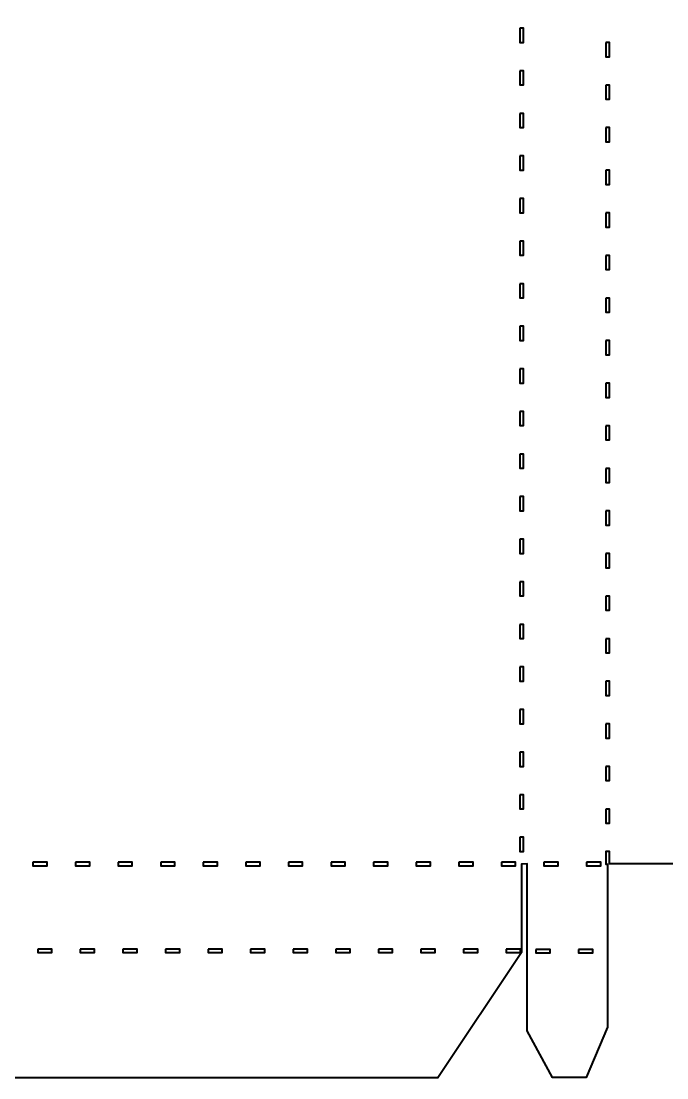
# Model space of a CAD drawing. Header units: centimetres. Extents: x -23.7 to 23.7, y -13.8 to 13.8.
# Drawn here: x -18.36 to -13.06, y -3.65 to 5.02 of the extents above; entities that cross this region are included whole.
import ezdxf

# ---------------------------------------------------------------- set-up
doc = ezdxf.new("R2010")
doc.units = ezdxf.units.CM
doc.header["$MEASUREMENT"] = 0
doc.layers.add('Layer 1', color=7, linetype='Continuous')

msp = doc.modelspace()

# ---------------------------------------------------------------- linework, layer by layer
at = {"layer": 'Layer 1', "color": 29, "lineweight": 40}
for points, knots in [([(-3.23298, 13.81832), (-3.23298, 13.81832), (-4.036, 13.81771), (-4.036, 13.81771), (-4.036, 13.81771), (-7.13794, 10.05372), (-10.1473, 10.08015), (-13.58127, 13.81048), (-13.58127, 13.81048), (-13.58127, 13.81048), (-23.66111, 13.80285), (-23.66111, 13.80285), (-23.66111, 13.80285), (-23.66111, 13.80285), (-23.64928, -2.60789), (-23.64928, -2.60789), (-23.64928, -2.60789), (-23.64928, -2.60789), (-22.76664, -3.64977), (-22.76664, -3.64977), (-22.76664, -3.64977), (-22.76664, -3.64977), (-14.93935, -3.64977), (-14.93935, -3.64977), (-14.93935, -3.64977), (-14.93935, -3.64977), (-14.25416, -2.62245), (-14.25416, -2.62245), (-14.25416, -2.62245), (-14.25416, -2.62245), (-14.25234, -1.89541), (-14.25234, -1.89541), (-14.25234, -1.89541), (-14.25234, -1.89541), (-14.20593, -1.89359), (-14.20593, -1.89359), (-14.20593, -1.89359), (-14.20593, -1.89359), (-14.20593, -3.26396), (-14.20593, -3.26396), (-14.20593, -3.26396), (-14.20593, -3.26396), (-13.99755, -3.64613), (-13.99755, -3.64613), (-13.99755, -3.64613), (-13.99755, -3.64613), (-13.72184, -3.64613), (-13.72184, -3.64613), (-13.72184, -3.64613), (-13.72184, -3.64613), (-13.54713, -3.23393), (-13.54713, -3.23393), (-13.54713, -3.23393), (-13.54713, -3.23393), (-13.54713, -1.89541), (-13.54713, -1.89541), (-13.54713, -1.89541), (-13.54713, -1.89541), (-13.56078, -1.89541), (-13.56078, -1.89541), (-13.56078, -1.89541), (-13.56078, -1.89541), (-13.56078, -1.7935), (-13.56078, -1.7935), (-13.56078, -1.7935), (-13.56078, -1.7935), (-13.53166, -1.7935), (-13.53166, -1.7935), (-13.53166, -1.7935), (-13.53166, -1.7935), (-13.53166, -1.89359), (-13.53166, -1.89359), (-13.53166, -1.89359), (-13.53166, -1.89359), (-3.25208, -1.89359), (-3.25208, -1.89359), (-3.25208, -1.89359), (-3.25208, -1.89359), (-3.25208, -1.83262), (-3.25208, -1.83262), (-3.25208, -1.83262), (-3.25208, -1.83262), (-3.22296, -1.83262), (-3.22296, -1.83262), (-3.22296, -1.83262), (-3.22296, -1.83262), (-3.22296, -1.8763), (-3.22296, -1.8763), (-3.22296, -1.8763), (-3.22296, -1.8763), (-2.45952, -0.57327), (-2.45952, -0.57327), (-2.45952, -0.57327), (-2.45952, -0.57327), (-2.45952, 12.84104), (-2.45952, 12.84104), (-2.45952, 12.84104), (-2.45952, 12.84104), (-3.23297, 13.81832), (-3.23297, 13.81832), (-3.23297, 13.81832), (-3.23297, 13.81832), (-3.23298, 13.81832), (-3.23298, 13.81832)], [0, 0, 0, 0, 0.037037, 0.037037, 0.037037, 0.037037, 0.0740741, 0.0740741, 0.0740741, 0.0740741, 0.1111111, 0.1111111, 0.1111111, 0.1111111, 0.1481481, 0.1481481, 0.1481481, 0.1481481, 0.1851852, 0.1851852, 0.1851852, 0.1851852, 0.2222222, 0.2222222, 0.2222222, 0.2222222, 0.2592593, 0.2592593, 0.2592593, 0.2592593, 0.2962963, 0.2962963, 0.2962963, 0.2962963, 0.3333333, 0.3333333, 0.3333333, 0.3333333, 0.3703704, 0.3703704, 0.3703704, 0.3703704, 0.4074074, 0.4074074, 0.4074074, 0.4074074, 0.4444444, 0.4444444, 0.4444444, 0.4444444, 0.4814815, 0.4814815, 0.4814815, 0.4814815, 0.5185185, 0.5185185, 0.5185185, 0.5185185, 0.5555556, 0.5555556, 0.5555556, 0.5555556, 0.5925926, 0.5925926, 0.5925926, 0.5925926, 0.6296296, 0.6296296, 0.6296296, 0.6296296, 0.6666667, 0.6666667, 0.6666667, 0.6666667, 0.7037037, 0.7037037, 0.7037037, 0.7037037, 0.7407407, 0.7407407, 0.7407407, 0.7407407, 0.7777778, 0.7777778, 0.7777778, 0.7777778, 0.8148148, 0.8148148, 0.8148148, 0.8148148, 0.8518519, 0.8518519, 0.8518519, 0.8518519, 0.8888889, 0.8888889, 0.8888889, 0.8888889, 0.9259259, 0.9259259, 0.9259259, 0.9259259, 1, 1, 1, 1]), ([(-14.2669, 4.9628), (-14.2669, 4.9628), (-14.23778, 4.9628), (-14.23778, 4.9628), (-14.23778, 4.9628), (-14.23778, 4.9628), (-14.23778, 4.84633), (-14.23778, 4.84633), (-14.23778, 4.84633), (-14.23778, 4.84633), (-14.2669, 4.84633), (-14.2669, 4.84633), (-14.2669, 4.84633), (-14.2669, 4.84633), (-14.2669, 4.9628), (-14.2669, 4.9628)], [0, 0, 0, 0, 0.2, 0.2, 0.2, 0.2, 0.4, 0.4, 0.4, 0.4, 0.6, 0.6, 0.6, 0.6, 1, 1, 1, 1]), ([(-13.56079, 4.84542), (-13.56079, 4.84542), (-13.53167, 4.84542), (-13.53167, 4.84542), (-13.53167, 4.84542), (-13.53167, 4.84542), (-13.53167, 4.72895), (-13.53167, 4.72895), (-13.53167, 4.72895), (-13.53167, 4.72895), (-13.56079, 4.72895), (-13.56079, 4.72895), (-13.56079, 4.72895), (-13.56079, 4.72895), (-13.56079, 4.84542), (-13.56079, 4.84542)], [0, 0, 0, 0, 0.2, 0.2, 0.2, 0.2, 0.4, 0.4, 0.4, 0.4, 0.6, 0.6, 0.6, 0.6, 1, 1, 1, 1]), ([(-14.2669, 4.61338), (-14.2669, 4.61338), (-14.23778, 4.61338), (-14.23778, 4.61338), (-14.23778, 4.61338), (-14.23778, 4.61338), (-14.23778, 4.49691), (-14.23778, 4.49691), (-14.23778, 4.49691), (-14.23778, 4.49691), (-14.2669, 4.49691), (-14.2669, 4.49691), (-14.2669, 4.49691), (-14.2669, 4.49691), (-14.2669, 4.61338), (-14.2669, 4.61338)], [0, 0, 0, 0, 0.2, 0.2, 0.2, 0.2, 0.4, 0.4, 0.4, 0.4, 0.6, 0.6, 0.6, 0.6, 1, 1, 1, 1]), ([(-13.56079, 4.496), (-13.56079, 4.496), (-13.53167, 4.496), (-13.53167, 4.496), (-13.53167, 4.496), (-13.53167, 4.496), (-13.53167, 4.37953), (-13.53167, 4.37953), (-13.53167, 4.37953), (-13.53167, 4.37953), (-13.56079, 4.37953), (-13.56079, 4.37953), (-13.56079, 4.37953), (-13.56079, 4.37953), (-13.56079, 4.496), (-13.56079, 4.496)], [0, 0, 0, 0, 0.2, 0.2, 0.2, 0.2, 0.4, 0.4, 0.4, 0.4, 0.6, 0.6, 0.6, 0.6, 1, 1, 1, 1]), ([(-14.2669, 4.26397), (-14.2669, 4.26397), (-14.23778, 4.26397), (-14.23778, 4.26397), (-14.23778, 4.26397), (-14.23778, 4.26397), (-14.23778, 4.1475), (-14.23778, 4.1475), (-14.23778, 4.1475), (-14.23778, 4.1475), (-14.2669, 4.1475), (-14.2669, 4.1475), (-14.2669, 4.1475), (-14.2669, 4.1475), (-14.2669, 4.26397), (-14.2669, 4.26397)], [0, 0, 0, 0, 0.2, 0.2, 0.2, 0.2, 0.4, 0.4, 0.4, 0.4, 0.6, 0.6, 0.6, 0.6, 1, 1, 1, 1]), ([(-13.56079, 4.14658), (-13.56079, 4.14658), (-13.53167, 4.14658), (-13.53167, 4.14658), (-13.53167, 4.14658), (-13.53167, 4.14658), (-13.53167, 4.03011), (-13.53167, 4.03011), (-13.53167, 4.03011), (-13.53167, 4.03011), (-13.56079, 4.03011), (-13.56079, 4.03011), (-13.56079, 4.03011), (-13.56079, 4.03011), (-13.56079, 4.14658), (-13.56079, 4.14658)], [0, 0, 0, 0, 0.2, 0.2, 0.2, 0.2, 0.4, 0.4, 0.4, 0.4, 0.6, 0.6, 0.6, 0.6, 1, 1, 1, 1]), ([(-14.2669, 3.91455), (-14.2669, 3.91455), (-14.23778, 3.91455), (-14.23778, 3.91455), (-14.23778, 3.91455), (-14.23778, 3.91455), (-14.23778, 3.79808), (-14.23778, 3.79808), (-14.23778, 3.79808), (-14.23778, 3.79808), (-14.2669, 3.79808), (-14.2669, 3.79808), (-14.2669, 3.79808), (-14.2669, 3.79808), (-14.2669, 3.91455), (-14.2669, 3.91455)], [0, 0, 0, 0, 0.2, 0.2, 0.2, 0.2, 0.4, 0.4, 0.4, 0.4, 0.6, 0.6, 0.6, 0.6, 1, 1, 1, 1]), ([(-13.56079, 3.79717), (-13.56079, 3.79717), (-13.53167, 3.79717), (-13.53167, 3.79717), (-13.53167, 3.79717), (-13.53167, 3.79717), (-13.53167, 3.6807), (-13.53167, 3.6807), (-13.53167, 3.6807), (-13.53167, 3.6807), (-13.56079, 3.6807), (-13.56079, 3.6807), (-13.56079, 3.6807), (-13.56079, 3.6807), (-13.56079, 3.79717), (-13.56079, 3.79717)], [0, 0, 0, 0, 0.2, 0.2, 0.2, 0.2, 0.4, 0.4, 0.4, 0.4, 0.6, 0.6, 0.6, 0.6, 1, 1, 1, 1]), ([(-14.2669, 3.56513), (-14.2669, 3.56513), (-14.23778, 3.56513), (-14.23778, 3.56513), (-14.23778, 3.56513), (-14.23778, 3.56513), (-14.23778, 3.44866), (-14.23778, 3.44866), (-14.23778, 3.44866), (-14.23778, 3.44866), (-14.2669, 3.44866), (-14.2669, 3.44866), (-14.2669, 3.44866), (-14.2669, 3.44866), (-14.2669, 3.56513), (-14.2669, 3.56513)], [0, 0, 0, 0, 0.2, 0.2, 0.2, 0.2, 0.4, 0.4, 0.4, 0.4, 0.6, 0.6, 0.6, 0.6, 1, 1, 1, 1]), ([(-13.56079, 3.44775), (-13.56079, 3.44775), (-13.53167, 3.44775), (-13.53167, 3.44775), (-13.53167, 3.44775), (-13.53167, 3.44775), (-13.53167, 3.33128), (-13.53167, 3.33128), (-13.53167, 3.33128), (-13.53167, 3.33128), (-13.56079, 3.33128), (-13.56079, 3.33128), (-13.56079, 3.33128), (-13.56079, 3.33128), (-13.56079, 3.44775), (-13.56079, 3.44775)], [0, 0, 0, 0, 0.2, 0.2, 0.2, 0.2, 0.4, 0.4, 0.4, 0.4, 0.6, 0.6, 0.6, 0.6, 1, 1, 1, 1]), ([(-14.2669, 3.21572), (-14.2669, 3.21572), (-14.23778, 3.21572), (-14.23778, 3.21572), (-14.23778, 3.21572), (-14.23778, 3.21572), (-14.23778, 3.09925), (-14.23778, 3.09925), (-14.23778, 3.09925), (-14.23778, 3.09925), (-14.2669, 3.09925), (-14.2669, 3.09925), (-14.2669, 3.09925), (-14.2669, 3.09925), (-14.2669, 3.21572), (-14.2669, 3.21572)], [0, 0, 0, 0, 0.2, 0.2, 0.2, 0.2, 0.4, 0.4, 0.4, 0.4, 0.6, 0.6, 0.6, 0.6, 1, 1, 1, 1]), ([(-13.56079, 3.09833), (-13.56079, 3.09833), (-13.53167, 3.09833), (-13.53167, 3.09833), (-13.53167, 3.09833), (-13.53167, 3.09833), (-13.53167, 2.98186), (-13.53167, 2.98186), (-13.53167, 2.98186), (-13.53167, 2.98186), (-13.56079, 2.98186), (-13.56079, 2.98186), (-13.56079, 2.98186), (-13.56079, 2.98186), (-13.56079, 3.09833), (-13.56079, 3.09833)], [0, 0, 0, 0, 0.2, 0.2, 0.2, 0.2, 0.4, 0.4, 0.4, 0.4, 0.6, 0.6, 0.6, 0.6, 1, 1, 1, 1]), ([(-14.2669, 2.8663), (-14.2669, 2.8663), (-14.23778, 2.8663), (-14.23778, 2.8663), (-14.23778, 2.8663), (-14.23778, 2.8663), (-14.23778, 2.74983), (-14.23778, 2.74983), (-14.23778, 2.74983), (-14.23778, 2.74983), (-14.2669, 2.74983), (-14.2669, 2.74983), (-14.2669, 2.74983), (-14.2669, 2.74983), (-14.2669, 2.8663), (-14.2669, 2.8663)], [0, 0, 0, 0, 0.2, 0.2, 0.2, 0.2, 0.4, 0.4, 0.4, 0.4, 0.6, 0.6, 0.6, 0.6, 1, 1, 1, 1]), ([(-13.56079, 2.74892), (-13.56079, 2.74892), (-13.53167, 2.74892), (-13.53167, 2.74892), (-13.53167, 2.74892), (-13.53167, 2.74892), (-13.53167, 2.63245), (-13.53167, 2.63245), (-13.53167, 2.63245), (-13.53167, 2.63245), (-13.56079, 2.63245), (-13.56079, 2.63245), (-13.56079, 2.63245), (-13.56079, 2.63245), (-13.56079, 2.74892), (-13.56079, 2.74892)], [0, 0, 0, 0, 0.2, 0.2, 0.2, 0.2, 0.4, 0.4, 0.4, 0.4, 0.6, 0.6, 0.6, 0.6, 1, 1, 1, 1]), ([(-14.2669, 2.51688), (-14.2669, 2.51688), (-14.23778, 2.51688), (-14.23778, 2.51688), (-14.23778, 2.51688), (-14.23778, 2.51688), (-14.23778, 2.40041), (-14.23778, 2.40041), (-14.23778, 2.40041), (-14.23778, 2.40041), (-14.2669, 2.40041), (-14.2669, 2.40041), (-14.2669, 2.40041), (-14.2669, 2.40041), (-14.2669, 2.51688), (-14.2669, 2.51688)], [0, 0, 0, 0, 0.2, 0.2, 0.2, 0.2, 0.4, 0.4, 0.4, 0.4, 0.6, 0.6, 0.6, 0.6, 1, 1, 1, 1]), ([(-13.56079, 2.3995), (-13.56079, 2.3995), (-13.53167, 2.3995), (-13.53167, 2.3995), (-13.53167, 2.3995), (-13.53167, 2.3995), (-13.53167, 2.28303), (-13.53167, 2.28303), (-13.53167, 2.28303), (-13.53167, 2.28303), (-13.56079, 2.28303), (-13.56079, 2.28303), (-13.56079, 2.28303), (-13.56079, 2.28303), (-13.56079, 2.3995), (-13.56079, 2.3995)], [0, 0, 0, 0, 0.2, 0.2, 0.2, 0.2, 0.4, 0.4, 0.4, 0.4, 0.6, 0.6, 0.6, 0.6, 1, 1, 1, 1]), ([(-14.2669, 2.16747), (-14.2669, 2.16747), (-14.23778, 2.16747), (-14.23778, 2.16747), (-14.23778, 2.16747), (-14.23778, 2.16747), (-14.23778, 2.051), (-14.23778, 2.051), (-14.23778, 2.051), (-14.23778, 2.051), (-14.2669, 2.051), (-14.2669, 2.051), (-14.2669, 2.051), (-14.2669, 2.051), (-14.2669, 2.16747), (-14.2669, 2.16747)], [0, 0, 0, 0, 0.2, 0.2, 0.2, 0.2, 0.4, 0.4, 0.4, 0.4, 0.6, 0.6, 0.6, 0.6, 1, 1, 1, 1]), ([(-13.56079, 2.05009), (-13.56079, 2.05009), (-13.53167, 2.05009), (-13.53167, 2.05009), (-13.53167, 2.05009), (-13.53167, 2.05009), (-13.53167, 1.93362), (-13.53167, 1.93362), (-13.53167, 1.93362), (-13.53167, 1.93362), (-13.56079, 1.93362), (-13.56079, 1.93362), (-13.56079, 1.93362), (-13.56079, 1.93362), (-13.56079, 2.05009), (-13.56079, 2.05009)], [0, 0, 0, 0, 0.2, 0.2, 0.2, 0.2, 0.4, 0.4, 0.4, 0.4, 0.6, 0.6, 0.6, 0.6, 1, 1, 1, 1]), ([(-14.2669, 1.81805), (-14.2669, 1.81805), (-14.23778, 1.81805), (-14.23778, 1.81805), (-14.23778, 1.81805), (-14.23778, 1.81805), (-14.23778, 1.70158), (-14.23778, 1.70158), (-14.23778, 1.70158), (-14.23778, 1.70158), (-14.2669, 1.70158), (-14.2669, 1.70158), (-14.2669, 1.70158), (-14.2669, 1.70158), (-14.2669, 1.81805), (-14.2669, 1.81805)], [0, 0, 0, 0, 0.2, 0.2, 0.2, 0.2, 0.4, 0.4, 0.4, 0.4, 0.6, 0.6, 0.6, 0.6, 1, 1, 1, 1]), ([(-13.56079, 1.70067), (-13.56079, 1.70067), (-13.53167, 1.70067), (-13.53167, 1.70067), (-13.53167, 1.70067), (-13.53167, 1.70067), (-13.53167, 1.5842), (-13.53167, 1.5842), (-13.53167, 1.5842), (-13.53167, 1.5842), (-13.56079, 1.5842), (-13.56079, 1.5842), (-13.56079, 1.5842), (-13.56079, 1.5842), (-13.56079, 1.70067), (-13.56079, 1.70067)], [0, 0, 0, 0, 0.2, 0.2, 0.2, 0.2, 0.4, 0.4, 0.4, 0.4, 0.6, 0.6, 0.6, 0.6, 1, 1, 1, 1]), ([(-14.2669, 1.46863), (-14.2669, 1.46863), (-14.23778, 1.46863), (-14.23778, 1.46863), (-14.23778, 1.46863), (-14.23778, 1.46863), (-14.23778, 1.35216), (-14.23778, 1.35216), (-14.23778, 1.35216), (-14.23778, 1.35216), (-14.2669, 1.35216), (-14.2669, 1.35216), (-14.2669, 1.35216), (-14.2669, 1.35216), (-14.2669, 1.46863), (-14.2669, 1.46863)], [0, 0, 0, 0, 0.2, 0.2, 0.2, 0.2, 0.4, 0.4, 0.4, 0.4, 0.6, 0.6, 0.6, 0.6, 1, 1, 1, 1]), ([(-13.56079, 1.35125), (-13.56079, 1.35125), (-13.53167, 1.35125), (-13.53167, 1.35125), (-13.53167, 1.35125), (-13.53167, 1.35125), (-13.53167, 1.23478), (-13.53167, 1.23478), (-13.53167, 1.23478), (-13.53167, 1.23478), (-13.56079, 1.23478), (-13.56079, 1.23478), (-13.56079, 1.23478), (-13.56079, 1.23478), (-13.56079, 1.35125), (-13.56079, 1.35125)], [0, 0, 0, 0, 0.2, 0.2, 0.2, 0.2, 0.4, 0.4, 0.4, 0.4, 0.6, 0.6, 0.6, 0.6, 1, 1, 1, 1]), ([(-14.2669, 1.11922), (-14.2669, 1.11922), (-14.23778, 1.11922), (-14.23778, 1.11922), (-14.23778, 1.11922), (-14.23778, 1.11922), (-14.23778, 1.00275), (-14.23778, 1.00275), (-14.23778, 1.00275), (-14.23778, 1.00275), (-14.2669, 1.00275), (-14.2669, 1.00275), (-14.2669, 1.00275), (-14.2669, 1.00275), (-14.2669, 1.11922), (-14.2669, 1.11922)], [0, 0, 0, 0, 0.2, 0.2, 0.2, 0.2, 0.4, 0.4, 0.4, 0.4, 0.6, 0.6, 0.6, 0.6, 1, 1, 1, 1]), ([(-13.56079, 1.00184), (-13.56079, 1.00184), (-13.53167, 1.00184), (-13.53167, 1.00184), (-13.53167, 1.00184), (-13.53167, 1.00184), (-13.53167, 0.88537), (-13.53167, 0.88537), (-13.53167, 0.88537), (-13.53167, 0.88537), (-13.56079, 0.88537), (-13.56079, 0.88537), (-13.56079, 0.88537), (-13.56079, 0.88537), (-13.56079, 1.00184), (-13.56079, 1.00184)], [0, 0, 0, 0, 0.2, 0.2, 0.2, 0.2, 0.4, 0.4, 0.4, 0.4, 0.6, 0.6, 0.6, 0.6, 1, 1, 1, 1]), ([(-14.2669, 0.7698), (-14.2669, 0.7698), (-14.23778, 0.7698), (-14.23778, 0.7698), (-14.23778, 0.7698), (-14.23778, 0.7698), (-14.23778, 0.65333), (-14.23778, 0.65333), (-14.23778, 0.65333), (-14.23778, 0.65333), (-14.2669, 0.65333), (-14.2669, 0.65333), (-14.2669, 0.65333), (-14.2669, 0.65333), (-14.2669, 0.7698), (-14.2669, 0.7698)], [0, 0, 0, 0, 0.2, 0.2, 0.2, 0.2, 0.4, 0.4, 0.4, 0.4, 0.6, 0.6, 0.6, 0.6, 1, 1, 1, 1]), ([(-13.56079, 0.65242), (-13.56079, 0.65242), (-13.53167, 0.65242), (-13.53167, 0.65242), (-13.53167, 0.65242), (-13.53167, 0.65242), (-13.53167, 0.53595), (-13.53167, 0.53595), (-13.53167, 0.53595), (-13.53167, 0.53595), (-13.56079, 0.53595), (-13.56079, 0.53595), (-13.56079, 0.53595), (-13.56079, 0.53595), (-13.56079, 0.65242), (-13.56079, 0.65242)], [0, 0, 0, 0, 0.2, 0.2, 0.2, 0.2, 0.4, 0.4, 0.4, 0.4, 0.6, 0.6, 0.6, 0.6, 1, 1, 1, 1]), ([(-14.2669, 0.42039), (-14.2669, 0.42039), (-14.23778, 0.42039), (-14.23778, 0.42039), (-14.23778, 0.42039), (-14.23778, 0.42039), (-14.23778, 0.30392), (-14.23778, 0.30392), (-14.23778, 0.30392), (-14.23778, 0.30392), (-14.2669, 0.30392), (-14.2669, 0.30392), (-14.2669, 0.30392), (-14.2669, 0.30392), (-14.2669, 0.42039), (-14.2669, 0.42039)], [0, 0, 0, 0, 0.2, 0.2, 0.2, 0.2, 0.4, 0.4, 0.4, 0.4, 0.6, 0.6, 0.6, 0.6, 1, 1, 1, 1]), ([(-13.56079, 0.303), (-13.56079, 0.303), (-13.53167, 0.303), (-13.53167, 0.303), (-13.53167, 0.303), (-13.53167, 0.303), (-13.53167, 0.18653), (-13.53167, 0.18653), (-13.53167, 0.18653), (-13.53167, 0.18653), (-13.56079, 0.18653), (-13.56079, 0.18653), (-13.56079, 0.18653), (-13.56079, 0.18653), (-13.56079, 0.303), (-13.56079, 0.303)], [0, 0, 0, 0, 0.2, 0.2, 0.2, 0.2, 0.4, 0.4, 0.4, 0.4, 0.6, 0.6, 0.6, 0.6, 1, 1, 1, 1]), ([(-14.2669, 0.07097), (-14.2669, 0.07097), (-14.23778, 0.07097), (-14.23778, 0.07097), (-14.23778, 0.07097), (-14.23778, 0.07097), (-14.23778, -0.0455), (-14.23778, -0.0455), (-14.23778, -0.0455), (-14.23778, -0.0455), (-14.2669, -0.0455), (-14.2669, -0.0455), (-14.2669, -0.0455), (-14.2669, -0.0455), (-14.2669, 0.07097), (-14.2669, 0.07097)], [0, 0, 0, 0, 0.2, 0.2, 0.2, 0.2, 0.4, 0.4, 0.4, 0.4, 0.6, 0.6, 0.6, 0.6, 1, 1, 1, 1]), ([(-13.56079, -0.04641), (-13.56079, -0.04641), (-13.53167, -0.04641), (-13.53167, -0.04641), (-13.53167, -0.04641), (-13.53167, -0.04641), (-13.53167, -0.16288), (-13.53167, -0.16288), (-13.53167, -0.16288), (-13.53167, -0.16288), (-13.56079, -0.16288), (-13.56079, -0.16288), (-13.56079, -0.16288), (-13.56079, -0.16288), (-13.56079, -0.04641), (-13.56079, -0.04641)], [0, 0, 0, 0, 0.2, 0.2, 0.2, 0.2, 0.4, 0.4, 0.4, 0.4, 0.6, 0.6, 0.6, 0.6, 1, 1, 1, 1]), ([(-14.2669, -0.27845), (-14.2669, -0.27845), (-14.23778, -0.27845), (-14.23778, -0.27845), (-14.23778, -0.27845), (-14.23778, -0.27845), (-14.23778, -0.39492), (-14.23778, -0.39492), (-14.23778, -0.39492), (-14.23778, -0.39492), (-14.2669, -0.39492), (-14.2669, -0.39492), (-14.2669, -0.39492), (-14.2669, -0.39492), (-14.2669, -0.27845), (-14.2669, -0.27845)], [0, 0, 0, 0, 0.2, 0.2, 0.2, 0.2, 0.4, 0.4, 0.4, 0.4, 0.6, 0.6, 0.6, 0.6, 1, 1, 1, 1]), ([(-13.56079, -0.39583), (-13.56079, -0.39583), (-13.53167, -0.39583), (-13.53167, -0.39583), (-13.53167, -0.39583), (-13.53167, -0.39583), (-13.53167, -0.5123), (-13.53167, -0.5123), (-13.53167, -0.5123), (-13.53167, -0.5123), (-13.56079, -0.5123), (-13.56079, -0.5123), (-13.56079, -0.5123), (-13.56079, -0.5123), (-13.56079, -0.39583), (-13.56079, -0.39583)], [0, 0, 0, 0, 0.2, 0.2, 0.2, 0.2, 0.4, 0.4, 0.4, 0.4, 0.6, 0.6, 0.6, 0.6, 1, 1, 1, 1]), ([(-14.2669, -0.62786), (-14.2669, -0.62786), (-14.23778, -0.62786), (-14.23778, -0.62786), (-14.23778, -0.62786), (-14.23778, -0.62786), (-14.23778, -0.74433), (-14.23778, -0.74433), (-14.23778, -0.74433), (-14.23778, -0.74433), (-14.2669, -0.74433), (-14.2669, -0.74433), (-14.2669, -0.74433), (-14.2669, -0.74433), (-14.2669, -0.62786), (-14.2669, -0.62786)], [0, 0, 0, 0, 0.2, 0.2, 0.2, 0.2, 0.4, 0.4, 0.4, 0.4, 0.6, 0.6, 0.6, 0.6, 1, 1, 1, 1]), ([(-13.56079, -0.74525), (-13.56079, -0.74525), (-13.53167, -0.74525), (-13.53167, -0.74525), (-13.53167, -0.74525), (-13.53167, -0.74525), (-13.53167, -0.86172), (-13.53167, -0.86172), (-13.53167, -0.86172), (-13.53167, -0.86172), (-13.56079, -0.86172), (-13.56079, -0.86172), (-13.56079, -0.86172), (-13.56079, -0.86172), (-13.56079, -0.74525), (-13.56079, -0.74525)], [0, 0, 0, 0, 0.2, 0.2, 0.2, 0.2, 0.4, 0.4, 0.4, 0.4, 0.6, 0.6, 0.6, 0.6, 1, 1, 1, 1]), ([(-14.2669, -0.97728), (-14.2669, -0.97728), (-14.23778, -0.97728), (-14.23778, -0.97728), (-14.23778, -0.97728), (-14.23778, -0.97728), (-14.23778, -1.09375), (-14.23778, -1.09375), (-14.23778, -1.09375), (-14.23778, -1.09375), (-14.2669, -1.09375), (-14.2669, -1.09375), (-14.2669, -1.09375), (-14.2669, -1.09375), (-14.2669, -0.97728), (-14.2669, -0.97728)], [0, 0, 0, 0, 0.2, 0.2, 0.2, 0.2, 0.4, 0.4, 0.4, 0.4, 0.6, 0.6, 0.6, 0.6, 1, 1, 1, 1]), ([(-13.56079, -1.09466), (-13.56079, -1.09466), (-13.53167, -1.09466), (-13.53167, -1.09466), (-13.53167, -1.09466), (-13.53167, -1.09466), (-13.53167, -1.21113), (-13.53167, -1.21113), (-13.53167, -1.21113), (-13.53167, -1.21113), (-13.56079, -1.21113), (-13.56079, -1.21113), (-13.56079, -1.21113), (-13.56079, -1.21113), (-13.56079, -1.09466), (-13.56079, -1.09466)], [0, 0, 0, 0, 0.2, 0.2, 0.2, 0.2, 0.4, 0.4, 0.4, 0.4, 0.6, 0.6, 0.6, 0.6, 1, 1, 1, 1]), ([(-14.2669, -1.3267), (-14.2669, -1.3267), (-14.23778, -1.3267), (-14.23778, -1.3267), (-14.23778, -1.3267), (-14.23778, -1.3267), (-14.23778, -1.44317), (-14.23778, -1.44317), (-14.23778, -1.44317), (-14.23778, -1.44317), (-14.2669, -1.44317), (-14.2669, -1.44317), (-14.2669, -1.44317), (-14.2669, -1.44317), (-14.2669, -1.3267), (-14.2669, -1.3267)], [0, 0, 0, 0, 0.2, 0.2, 0.2, 0.2, 0.4, 0.4, 0.4, 0.4, 0.6, 0.6, 0.6, 0.6, 1, 1, 1, 1]), ([(-13.56079, -1.44408), (-13.56079, -1.44408), (-13.53167, -1.44408), (-13.53167, -1.44408), (-13.53167, -1.44408), (-13.53167, -1.44408), (-13.53167, -1.56055), (-13.53167, -1.56055), (-13.53167, -1.56055), (-13.53167, -1.56055), (-13.56079, -1.56055), (-13.56079, -1.56055), (-13.56079, -1.56055), (-13.56079, -1.56055), (-13.56079, -1.44408), (-13.56079, -1.44408)], [0, 0, 0, 0, 0.2, 0.2, 0.2, 0.2, 0.4, 0.4, 0.4, 0.4, 0.6, 0.6, 0.6, 0.6, 1, 1, 1, 1]), ([(-14.2669, -1.67611), (-14.2669, -1.67611), (-14.23778, -1.67611), (-14.23778, -1.67611), (-14.23778, -1.67611), (-14.23778, -1.67611), (-14.23778, -1.79258), (-14.23778, -1.79258), (-14.23778, -1.79258), (-14.23778, -1.79258), (-14.2669, -1.79258), (-14.2669, -1.79258), (-14.2669, -1.79258), (-14.2669, -1.79258), (-14.2669, -1.67611), (-14.2669, -1.67611)], [0, 0, 0, 0, 0.2, 0.2, 0.2, 0.2, 0.4, 0.4, 0.4, 0.4, 0.6, 0.6, 0.6, 0.6, 1, 1, 1, 1]), ([(-18.26153, -1.88085), (-18.26153, -1.88085), (-18.14506, -1.88085), (-18.14506, -1.88085), (-18.14506, -1.88085), (-18.14506, -1.88085), (-18.14506, -1.90997), (-18.14506, -1.90997), (-18.14506, -1.90997), (-18.14506, -1.90997), (-18.26153, -1.90997), (-18.26153, -1.90997), (-18.26153, -1.90997), (-18.26153, -1.90997), (-18.26153, -1.88085), (-18.26153, -1.88085)], [0, 0, 0, 0, 0.2, 0.2, 0.2, 0.2, 0.4, 0.4, 0.4, 0.4, 0.6, 0.6, 0.6, 0.6, 1, 1, 1, 1]), ([(-17.91211, -1.88085), (-17.91211, -1.88085), (-17.79564, -1.88085), (-17.79564, -1.88085), (-17.79564, -1.88085), (-17.79564, -1.88085), (-17.79564, -1.90997), (-17.79564, -1.90997), (-17.79564, -1.90997), (-17.79564, -1.90997), (-17.91211, -1.90997), (-17.91211, -1.90997), (-17.91211, -1.90997), (-17.91211, -1.90997), (-17.91211, -1.88085), (-17.91211, -1.88085)], [0, 0, 0, 0, 0.2, 0.2, 0.2, 0.2, 0.4, 0.4, 0.4, 0.4, 0.6, 0.6, 0.6, 0.6, 1, 1, 1, 1]), ([(-17.5627, -1.88085), (-17.5627, -1.88085), (-17.44623, -1.88085), (-17.44623, -1.88085), (-17.44623, -1.88085), (-17.44623, -1.88085), (-17.44623, -1.90997), (-17.44623, -1.90997), (-17.44623, -1.90997), (-17.44623, -1.90997), (-17.5627, -1.90997), (-17.5627, -1.90997), (-17.5627, -1.90997), (-17.5627, -1.90997), (-17.5627, -1.88085), (-17.5627, -1.88085)], [0, 0, 0, 0, 0.2, 0.2, 0.2, 0.2, 0.4, 0.4, 0.4, 0.4, 0.6, 0.6, 0.6, 0.6, 1, 1, 1, 1]), ([(-17.21328, -1.88085), (-17.21328, -1.88085), (-17.09681, -1.88085), (-17.09681, -1.88085), (-17.09681, -1.88085), (-17.09681, -1.88085), (-17.09681, -1.90997), (-17.09681, -1.90997), (-17.09681, -1.90997), (-17.09681, -1.90997), (-17.21328, -1.90997), (-17.21328, -1.90997), (-17.21328, -1.90997), (-17.21328, -1.90997), (-17.21328, -1.88085), (-17.21328, -1.88085)], [0, 0, 0, 0, 0.2, 0.2, 0.2, 0.2, 0.4, 0.4, 0.4, 0.4, 0.6, 0.6, 0.6, 0.6, 1, 1, 1, 1]), ([(-16.86386, -1.88085), (-16.86386, -1.88085), (-16.74739, -1.88085), (-16.74739, -1.88085), (-16.74739, -1.88085), (-16.74739, -1.88085), (-16.74739, -1.90997), (-16.74739, -1.90997), (-16.74739, -1.90997), (-16.74739, -1.90997), (-16.86386, -1.90997), (-16.86386, -1.90997), (-16.86386, -1.90997), (-16.86386, -1.90997), (-16.86386, -1.88085), (-16.86386, -1.88085)], [0, 0, 0, 0, 0.2, 0.2, 0.2, 0.2, 0.4, 0.4, 0.4, 0.4, 0.6, 0.6, 0.6, 0.6, 1, 1, 1, 1]), ([(-16.51445, -1.88085), (-16.51445, -1.88085), (-16.39798, -1.88085), (-16.39798, -1.88085), (-16.39798, -1.88085), (-16.39798, -1.88085), (-16.39798, -1.90997), (-16.39798, -1.90997), (-16.39798, -1.90997), (-16.39798, -1.90997), (-16.51445, -1.90997), (-16.51445, -1.90997), (-16.51445, -1.90997), (-16.51445, -1.90997), (-16.51445, -1.88085), (-16.51445, -1.88085)], [0, 0, 0, 0, 0.2, 0.2, 0.2, 0.2, 0.4, 0.4, 0.4, 0.4, 0.6, 0.6, 0.6, 0.6, 1, 1, 1, 1]), ([(-16.16503, -1.88085), (-16.16503, -1.88085), (-16.04856, -1.88085), (-16.04856, -1.88085), (-16.04856, -1.88085), (-16.04856, -1.88085), (-16.04856, -1.90997), (-16.04856, -1.90997), (-16.04856, -1.90997), (-16.04856, -1.90997), (-16.16503, -1.90997), (-16.16503, -1.90997), (-16.16503, -1.90997), (-16.16503, -1.90997), (-16.16503, -1.88085), (-16.16503, -1.88085)], [0, 0, 0, 0, 0.2, 0.2, 0.2, 0.2, 0.4, 0.4, 0.4, 0.4, 0.6, 0.6, 0.6, 0.6, 1, 1, 1, 1]), ([(-15.81561, -1.88085), (-15.81561, -1.88085), (-15.69914, -1.88085), (-15.69914, -1.88085), (-15.69914, -1.88085), (-15.69914, -1.88085), (-15.69914, -1.90997), (-15.69914, -1.90997), (-15.69914, -1.90997), (-15.69914, -1.90997), (-15.81561, -1.90997), (-15.81561, -1.90997), (-15.81561, -1.90997), (-15.81561, -1.90997), (-15.81561, -1.88085), (-15.81561, -1.88085)], [0, 0, 0, 0, 0.2, 0.2, 0.2, 0.2, 0.4, 0.4, 0.4, 0.4, 0.6, 0.6, 0.6, 0.6, 1, 1, 1, 1]), ([(-15.4662, -1.88085), (-15.4662, -1.88085), (-15.34973, -1.88085), (-15.34973, -1.88085), (-15.34973, -1.88085), (-15.34973, -1.88085), (-15.34973, -1.90997), (-15.34973, -1.90997), (-15.34973, -1.90997), (-15.34973, -1.90997), (-15.4662, -1.90997), (-15.4662, -1.90997), (-15.4662, -1.90997), (-15.4662, -1.90997), (-15.4662, -1.88085), (-15.4662, -1.88085)], [0, 0, 0, 0, 0.2, 0.2, 0.2, 0.2, 0.4, 0.4, 0.4, 0.4, 0.6, 0.6, 0.6, 0.6, 1, 1, 1, 1]), ([(-15.11678, -1.88085), (-15.11678, -1.88085), (-15.00031, -1.88085), (-15.00031, -1.88085), (-15.00031, -1.88085), (-15.00031, -1.88085), (-15.00031, -1.90997), (-15.00031, -1.90997), (-15.00031, -1.90997), (-15.00031, -1.90997), (-15.11678, -1.90997), (-15.11678, -1.90997), (-15.11678, -1.90997), (-15.11678, -1.90997), (-15.11678, -1.88085), (-15.11678, -1.88085)], [0, 0, 0, 0, 0.2, 0.2, 0.2, 0.2, 0.4, 0.4, 0.4, 0.4, 0.6, 0.6, 0.6, 0.6, 1, 1, 1, 1]), ([(-14.76737, -1.88085), (-14.76737, -1.88085), (-14.6509, -1.88085), (-14.6509, -1.88085), (-14.6509, -1.88085), (-14.6509, -1.88085), (-14.6509, -1.90997), (-14.6509, -1.90997), (-14.6509, -1.90997), (-14.6509, -1.90997), (-14.76737, -1.90997), (-14.76737, -1.90997), (-14.76737, -1.90997), (-14.76737, -1.90997), (-14.76737, -1.88085), (-14.76737, -1.88085)], [0, 0, 0, 0, 0.2, 0.2, 0.2, 0.2, 0.4, 0.4, 0.4, 0.4, 0.6, 0.6, 0.6, 0.6, 1, 1, 1, 1]), ([(-14.41795, -1.88085), (-14.41795, -1.88085), (-14.30148, -1.88085), (-14.30148, -1.88085), (-14.30148, -1.88085), (-14.30148, -1.88085), (-14.30148, -1.90997), (-14.30148, -1.90997), (-14.30148, -1.90997), (-14.30148, -1.90997), (-14.41795, -1.90997), (-14.41795, -1.90997), (-14.41795, -1.90997), (-14.41795, -1.90997), (-14.41795, -1.88085), (-14.41795, -1.88085)], [0, 0, 0, 0, 0.2, 0.2, 0.2, 0.2, 0.4, 0.4, 0.4, 0.4, 0.6, 0.6, 0.6, 0.6, 1, 1, 1, 1]), ([(-14.06853, -1.88085), (-14.06853, -1.88085), (-13.95206, -1.88085), (-13.95206, -1.88085), (-13.95206, -1.88085), (-13.95206, -1.88085), (-13.95206, -1.90997), (-13.95206, -1.90997), (-13.95206, -1.90997), (-13.95206, -1.90997), (-14.06853, -1.90997), (-14.06853, -1.90997), (-14.06853, -1.90997), (-14.06853, -1.90997), (-14.06853, -1.88085), (-14.06853, -1.88085)], [0, 0, 0, 0, 0.2, 0.2, 0.2, 0.2, 0.4, 0.4, 0.4, 0.4, 0.6, 0.6, 0.6, 0.6, 1, 1, 1, 1]), ([(-13.71912, -1.88085), (-13.71912, -1.88085), (-13.60265, -1.88085), (-13.60265, -1.88085), (-13.60265, -1.88085), (-13.60265, -1.88085), (-13.60265, -1.90997), (-13.60265, -1.90997), (-13.60265, -1.90997), (-13.60265, -1.90997), (-13.71912, -1.90997), (-13.71912, -1.90997), (-13.71912, -1.90997), (-13.71912, -1.90997), (-13.71912, -1.88085), (-13.71912, -1.88085)], [0, 0, 0, 0, 0.2, 0.2, 0.2, 0.2, 0.4, 0.4, 0.4, 0.4, 0.6, 0.6, 0.6, 0.6, 1, 1, 1, 1]), ([(-18.22241, -2.59333), (-18.22241, -2.59333), (-18.10594, -2.59333), (-18.10594, -2.59333), (-18.10594, -2.59333), (-18.10594, -2.59333), (-18.10594, -2.62245), (-18.10594, -2.62245), (-18.10594, -2.62245), (-18.10594, -2.62245), (-18.22241, -2.62245), (-18.22241, -2.62245), (-18.22241, -2.62245), (-18.22241, -2.62245), (-18.22241, -2.59333), (-18.22241, -2.59333)], [0, 0, 0, 0, 0.2, 0.2, 0.2, 0.2, 0.4, 0.4, 0.4, 0.4, 0.6, 0.6, 0.6, 0.6, 1, 1, 1, 1]), ([(-17.87299, -2.59333), (-17.87299, -2.59333), (-17.75652, -2.59333), (-17.75652, -2.59333), (-17.75652, -2.59333), (-17.75652, -2.59333), (-17.75652, -2.62245), (-17.75652, -2.62245), (-17.75652, -2.62245), (-17.75652, -2.62245), (-17.87299, -2.62245), (-17.87299, -2.62245), (-17.87299, -2.62245), (-17.87299, -2.62245), (-17.87299, -2.59333), (-17.87299, -2.59333)], [0, 0, 0, 0, 0.2, 0.2, 0.2, 0.2, 0.4, 0.4, 0.4, 0.4, 0.6, 0.6, 0.6, 0.6, 1, 1, 1, 1]), ([(-17.52357, -2.59333), (-17.52357, -2.59333), (-17.4071, -2.59333), (-17.4071, -2.59333), (-17.4071, -2.59333), (-17.4071, -2.59333), (-17.4071, -2.62245), (-17.4071, -2.62245), (-17.4071, -2.62245), (-17.4071, -2.62245), (-17.52357, -2.62245), (-17.52357, -2.62245), (-17.52357, -2.62245), (-17.52357, -2.62245), (-17.52357, -2.59333), (-17.52357, -2.59333)], [0, 0, 0, 0, 0.2, 0.2, 0.2, 0.2, 0.4, 0.4, 0.4, 0.4, 0.6, 0.6, 0.6, 0.6, 1, 1, 1, 1]), ([(-17.17415, -2.59333), (-17.17415, -2.59333), (-17.05768, -2.59333), (-17.05768, -2.59333), (-17.05768, -2.59333), (-17.05768, -2.59333), (-17.05768, -2.62245), (-17.05768, -2.62245), (-17.05768, -2.62245), (-17.05768, -2.62245), (-17.17415, -2.62245), (-17.17415, -2.62245), (-17.17415, -2.62245), (-17.17415, -2.62245), (-17.17415, -2.59333), (-17.17415, -2.59333)], [0, 0, 0, 0, 0.2, 0.2, 0.2, 0.2, 0.4, 0.4, 0.4, 0.4, 0.6, 0.6, 0.6, 0.6, 1, 1, 1, 1]), ([(-16.82474, -2.59333), (-16.82474, -2.59333), (-16.70827, -2.59333), (-16.70827, -2.59333), (-16.70827, -2.59333), (-16.70827, -2.59333), (-16.70827, -2.62245), (-16.70827, -2.62245), (-16.70827, -2.62245), (-16.70827, -2.62245), (-16.82474, -2.62245), (-16.82474, -2.62245), (-16.82474, -2.62245), (-16.82474, -2.62245), (-16.82474, -2.59333), (-16.82474, -2.59333)], [0, 0, 0, 0, 0.2, 0.2, 0.2, 0.2, 0.4, 0.4, 0.4, 0.4, 0.6, 0.6, 0.6, 0.6, 1, 1, 1, 1]), ([(-16.47532, -2.59333), (-16.47532, -2.59333), (-16.35885, -2.59333), (-16.35885, -2.59333), (-16.35885, -2.59333), (-16.35885, -2.59333), (-16.35885, -2.62245), (-16.35885, -2.62245), (-16.35885, -2.62245), (-16.35885, -2.62245), (-16.47532, -2.62245), (-16.47532, -2.62245), (-16.47532, -2.62245), (-16.47532, -2.62245), (-16.47532, -2.59333), (-16.47532, -2.59333)], [0, 0, 0, 0, 0.2, 0.2, 0.2, 0.2, 0.4, 0.4, 0.4, 0.4, 0.6, 0.6, 0.6, 0.6, 1, 1, 1, 1]), ([(-16.1259, -2.59333), (-16.1259, -2.59333), (-16.00943, -2.59333), (-16.00943, -2.59333), (-16.00943, -2.59333), (-16.00943, -2.59333), (-16.00943, -2.62245), (-16.00943, -2.62245), (-16.00943, -2.62245), (-16.00943, -2.62245), (-16.1259, -2.62245), (-16.1259, -2.62245), (-16.1259, -2.62245), (-16.1259, -2.62245), (-16.1259, -2.59333), (-16.1259, -2.59333)], [0, 0, 0, 0, 0.2, 0.2, 0.2, 0.2, 0.4, 0.4, 0.4, 0.4, 0.6, 0.6, 0.6, 0.6, 1, 1, 1, 1]), ([(-15.77649, -2.59333), (-15.77649, -2.59333), (-15.66002, -2.59333), (-15.66002, -2.59333), (-15.66002, -2.59333), (-15.66002, -2.59333), (-15.66002, -2.62245), (-15.66002, -2.62245), (-15.66002, -2.62245), (-15.66002, -2.62245), (-15.77649, -2.62245), (-15.77649, -2.62245), (-15.77649, -2.62245), (-15.77649, -2.62245), (-15.77649, -2.59333), (-15.77649, -2.59333)], [0, 0, 0, 0, 0.2, 0.2, 0.2, 0.2, 0.4, 0.4, 0.4, 0.4, 0.6, 0.6, 0.6, 0.6, 1, 1, 1, 1]), ([(-15.42707, -2.59333), (-15.42707, -2.59333), (-15.3106, -2.59333), (-15.3106, -2.59333), (-15.3106, -2.59333), (-15.3106, -2.59333), (-15.3106, -2.62245), (-15.3106, -2.62245), (-15.3106, -2.62245), (-15.3106, -2.62245), (-15.42707, -2.62245), (-15.42707, -2.62245), (-15.42707, -2.62245), (-15.42707, -2.62245), (-15.42707, -2.59333), (-15.42707, -2.59333)], [0, 0, 0, 0, 0.2, 0.2, 0.2, 0.2, 0.4, 0.4, 0.4, 0.4, 0.6, 0.6, 0.6, 0.6, 1, 1, 1, 1]), ([(-15.07766, -2.59333), (-15.07766, -2.59333), (-14.96119, -2.59333), (-14.96119, -2.59333), (-14.96119, -2.59333), (-14.96119, -2.59333), (-14.96119, -2.62245), (-14.96119, -2.62245), (-14.96119, -2.62245), (-14.96119, -2.62245), (-15.07766, -2.62245), (-15.07766, -2.62245), (-15.07766, -2.62245), (-15.07766, -2.62245), (-15.07766, -2.59333), (-15.07766, -2.59333)], [0, 0, 0, 0, 0.2, 0.2, 0.2, 0.2, 0.4, 0.4, 0.4, 0.4, 0.6, 0.6, 0.6, 0.6, 1, 1, 1, 1]), ([(-14.72824, -2.59333), (-14.72824, -2.59333), (-14.61177, -2.59333), (-14.61177, -2.59333), (-14.61177, -2.59333), (-14.61177, -2.59333), (-14.61177, -2.62245), (-14.61177, -2.62245), (-14.61177, -2.62245), (-14.61177, -2.62245), (-14.72824, -2.62245), (-14.72824, -2.62245), (-14.72824, -2.62245), (-14.72824, -2.62245), (-14.72824, -2.59333), (-14.72824, -2.59333)], [0, 0, 0, 0, 0.2, 0.2, 0.2, 0.2, 0.4, 0.4, 0.4, 0.4, 0.6, 0.6, 0.6, 0.6, 1, 1, 1, 1]), ([(-14.37882, -2.59333), (-14.37882, -2.59333), (-14.26235, -2.59333), (-14.26235, -2.59333), (-14.26235, -2.59333), (-14.26235, -2.59333), (-14.26235, -2.62245), (-14.26235, -2.62245), (-14.26235, -2.62245), (-14.26235, -2.62245), (-14.37882, -2.62245), (-14.37882, -2.62245), (-14.37882, -2.62245), (-14.37882, -2.62245), (-14.37882, -2.59333), (-14.37882, -2.59333)], [0, 0, 0, 0, 0.2, 0.2, 0.2, 0.2, 0.4, 0.4, 0.4, 0.4, 0.6, 0.6, 0.6, 0.6, 1, 1, 1, 1]), ([(-14.13496, -2.59606), (-14.13496, -2.59606), (-14.01849, -2.59606), (-14.01849, -2.59606), (-14.01849, -2.59606), (-14.01849, -2.59606), (-14.01849, -2.62518), (-14.01849, -2.62518), (-14.01849, -2.62518), (-14.01849, -2.62518), (-14.13496, -2.62518), (-14.13496, -2.62518), (-14.13496, -2.62518), (-14.13496, -2.62518), (-14.13496, -2.59606), (-14.13496, -2.59606)], [0, 0, 0, 0, 0.2, 0.2, 0.2, 0.2, 0.4, 0.4, 0.4, 0.4, 0.6, 0.6, 0.6, 0.6, 1, 1, 1, 1]), ([(-13.78554, -2.59606), (-13.78554, -2.59606), (-13.66907, -2.59606), (-13.66907, -2.59606), (-13.66907, -2.59606), (-13.66907, -2.59606), (-13.66907, -2.62518), (-13.66907, -2.62518), (-13.66907, -2.62518), (-13.66907, -2.62518), (-13.78554, -2.62518), (-13.78554, -2.62518), (-13.78554, -2.62518), (-13.78554, -2.62518), (-13.78554, -2.59606), (-13.78554, -2.59606)], [0, 0, 0, 0, 0.2, 0.2, 0.2, 0.2, 0.4, 0.4, 0.4, 0.4, 0.6, 0.6, 0.6, 0.6, 1, 1, 1, 1])]:
    msp.add_open_spline(points, degree=3, knots=knots, dxfattribs=at)

doc.saveas('drawing.dxf')
